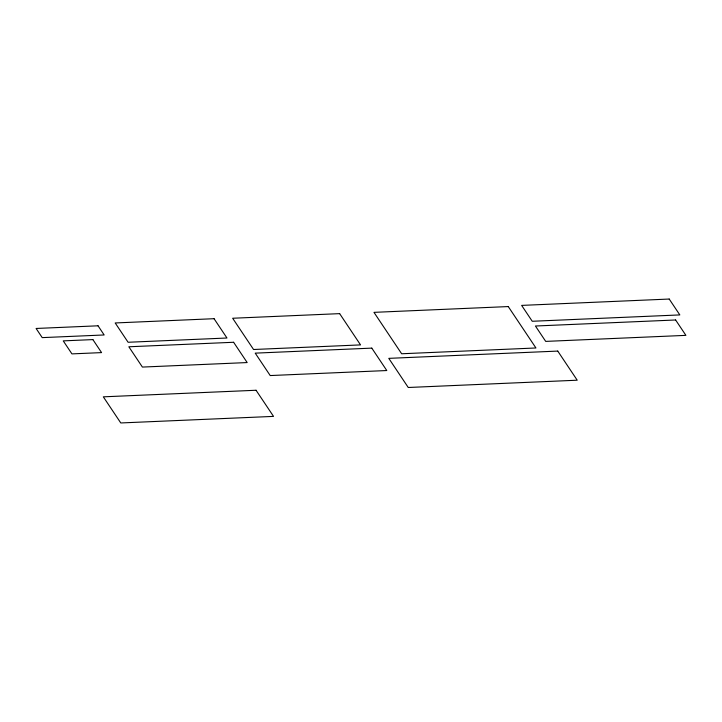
<?xml version="1.0" encoding="UTF-8"?>
<svg xmlns="http://www.w3.org/2000/svg" width="722" height="722" viewBox="0 0 722 722"><rect width="100%" height="100%" fill="white"/><g stroke="black" fill="none" stroke-linecap="round" stroke-linejoin="round"><path stroke-width="1.08" d="M214.055 318.7L115.186 322.96L128.092 342.264L226.97 338.013L214.055 318.7M669.213 299.043L521.636 305.397L532.249 321.272L679.826 314.918L669.213 299.043M339.647 313.637L232.655 318.249L253.557 349.502L360.54 344.899L339.647 313.637M508.261 306.57L373.969 312.355L401.649 353.762L535.941 347.977L508.261 306.57M98.039 325.803L36.1 328.465L42.219 337.625L104.158 334.963L98.039 325.803M92.885 339.602L63.247 340.874L71.938 353.888L101.576 352.607L92.885 339.602M675.621 319.981L535.426 326.01L545.706 341.398L685.9 335.36L675.621 319.981M233.612 342.273L128.832 346.777L142.405 367.074L247.177 362.561L233.612 342.273M371.803 348.121L255.218 353.139L270.208 375.557L386.793 370.539L371.803 348.121M557.754 351.082L388.779 358.356L408.255 387.488L577.221 380.205L557.754 351.082M256.057 390.259L103.318 396.829L120.782 422.957L273.53 416.386L256.057 390.259"/></g></svg>
